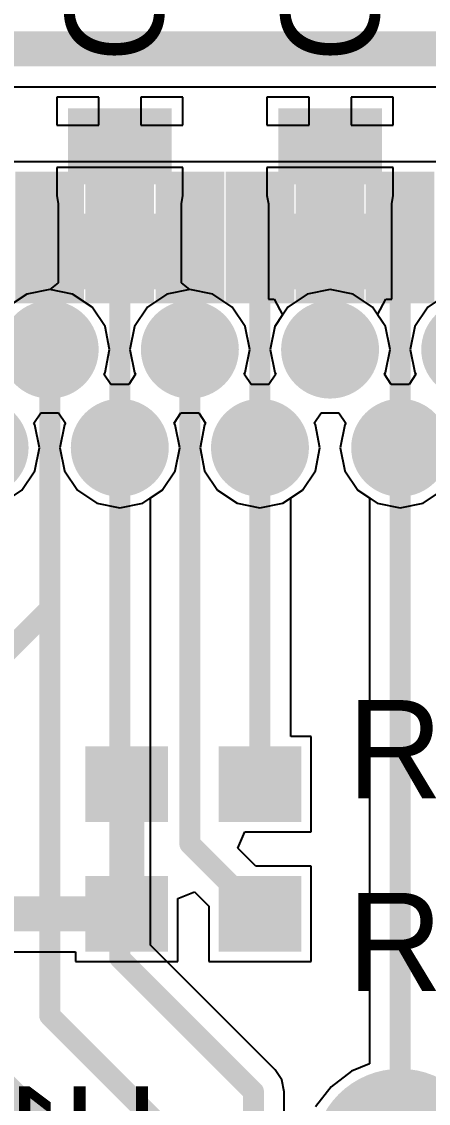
# Model space of a CAD drawing. Header units: millimetres. Extents: x 111 to 521, y 105 to 375.
# Drawn here: x 199.91 to 202.81, y 165.61 to 173.32 of the extents above; entities that cross this region are included whole.
import ezdxf

# ---------------------------------------------------------------- set-up
doc = ezdxf.new("R2010")
doc.units = ezdxf.units.MM
for name, color, linetype in [('BottomLayer', 5, 'Continuous'), ('BottomOverlay', 54, 'Continuous'), ('BottomPaste', 16, 'Continuous'), ('BottomSolder', 6, 'Continuous'), ('DrillDrawing', 1, 'Continuous'), ('MidLayer2', 76, 'Continuous'), ('MidLayer3', 90, 'Continuous'), ('MultiLayer', 9, 'Continuous'), ('TopLayer', 1, 'Continuous'), ('TopOverlay', 2, 'Continuous'), ('TopPaste', 8, 'Continuous'), ('TopSolder', 216, 'Continuous'), ('ViaHoleLayer', 16, 'Continuous')]:
    doc.layers.add(name, color=color, linetype=linetype)

msp = doc.modelspace()

# ---------------------------------------------------------------- linework, layer by layer
at = {"layer": 'BottomLayer'}
for p, q in [((200.46287822, 172.78391402), (200.16287882, 172.78391402)), ((200.16287882, 172.78391402), (200.16287882, 172.58391442)), ((200.46287822, 172.58391442), (200.46287822, 172.78391402)), ((201.06287702, 172.78391402), (200.76287762, 172.78391402)), ((200.76287762, 172.78391402), (200.76287762, 172.58391442)), ((201.06287702, 172.58391442), (201.06287702, 172.78391402)), ((201.96287776, 172.78391402), (201.66287836, 172.78391402)), ((201.66287836, 172.78391402), (201.66287836, 172.58391442)), ((201.96287776, 172.58391442), (201.96287776, 172.78391402)), ((202.56287656, 172.78391402), (202.26287716, 172.78391402)), ((202.26287716, 172.78391402), (202.26287716, 172.58391442)), ((202.56287656, 172.58391442), (202.56287656, 172.78391402)), ((200.16287882, 172.58391442), (200.46287822, 172.58391442)), ((200.76287762, 172.58391442), (201.06287702, 172.58391442)), ((201.66287836, 172.58391442), (201.96287776, 172.58391442)), ((202.26287716, 172.58391442), (202.56287656, 172.58391442)), ((201.06287702, 172.28391502), (200.16287882, 172.28391502)), ((200.16287882, 172.28391502), (200.16287882, 172.11371978)), ((201.06287702, 172.11371978), (201.06287702, 172.28391502)), ((202.56287656, 172.28391502), (201.66287836, 172.28391502)), ((201.66287836, 172.28391502), (201.66287836, 172.11371978)), ((202.56287656, 172.11371978), (202.56287656, 172.28391502)), ((200.16287882, 172.11371978), (200.16287628, 172.11371724)), ((200.16287628, 172.11371724), (200.16287882, 172.11371724)), ((200.16287882, 172.11371724), (200.16287628, 172.08391542)), ((200.16287628, 172.08391542), (200.17287626, 172.02391554)), ((201.05287958, 172.02391554), (201.06287956, 172.08391542)), ((201.06287702, 172.11371724), (201.06287956, 172.11371978)), ((201.06287956, 172.11371978), (201.06287702, 172.11371978)), ((201.06287956, 172.08391542), (201.06287702, 172.11371724)), ((201.66287836, 172.11371978), (201.66287582, 172.11371724)), ((201.66287582, 172.11371724), (201.66287836, 172.11371724)), ((201.66287836, 172.11371724), (201.66287582, 172.08391542)), ((201.66287582, 172.08391542), (201.6728758, 172.02391554)), ((202.55287912, 172.02391554), (202.5628791, 172.08391542)), ((202.56287656, 172.11371724), (202.5628791, 172.11371978)), ((202.5628791, 172.11371978), (202.56287656, 172.11371978)), ((202.5628791, 172.08391542), (202.56287656, 172.11371724)), ((200.17287626, 172.02391554), (200.17287626, 172.023913)), ((200.17287626, 172.023913), (200.1728788, 171.99411118)), ((200.1728788, 171.99411118), (200.17287626, 171.99410864)), ((200.17287626, 171.99410864), (200.1728788, 171.99410864)), ((200.1728788, 171.99410864), (200.1728788, 171.46075944)), ((201.05287704, 171.99411118), (201.05287958, 172.023913)), ((201.05287704, 171.99410864), (201.05287958, 171.99411118)), ((201.05287958, 171.99411118), (201.05287704, 171.99411118)), ((201.05287704, 171.46077976), (201.05287704, 171.99410864)), ((201.05287958, 172.023913), (201.05287958, 172.02391554)), ((201.6728758, 172.02391554), (201.6728758, 172.023913)), ((201.6728758, 172.023913), (201.67287834, 171.99411118)), ((201.67287834, 171.99411118), (201.6728758, 171.99410864)), ((201.6728758, 171.99410864), (201.67287834, 171.99410864)), ((201.67287834, 171.99410864), (201.67287834, 171.34391436)), ((202.55287658, 171.99411118), (202.55287912, 172.023913)), ((202.55287658, 171.99410864), (202.55287912, 171.99411118)), ((202.55287912, 171.99411118), (202.55287658, 171.99411118)), ((202.55287658, 171.34391436), (202.55287658, 171.99410864)), ((202.55287912, 172.023913), (202.55287912, 172.02391554)), ((200.1728788, 171.46075944), (200.11288908, 171.41152662)), ((201.11289216, 171.41152662), (201.05287704, 171.46077976)), ((199.94924958, 171.37897652), (199.81051986, 171.28628176)), ((200.11288908, 171.41152662), (199.94924958, 171.37897652)), ((201.27653166, 171.37897652), (201.11289216, 171.41152662)), ((201.41526138, 171.28628176), (201.27653166, 171.37897652)), ((202.94924358, 171.37897652), (202.81051386, 171.28628176)), ((201.67287834, 171.34391436), (201.7143159, 171.34391436)), ((201.7143159, 171.34391436), (201.7741837, 171.23191052)), ((202.45159154, 171.23191052), (202.51145934, 171.34391436)), ((202.51145934, 171.34391436), (202.55287658, 171.34391436)), ((201.50795614, 171.14755204), (201.41526138, 171.28628176)), ((201.7741837, 171.23191052), (201.7178211, 171.14755458)), ((202.50795414, 171.14755458), (202.45159154, 171.23191052)), ((202.81051386, 171.28628176), (202.7178191, 171.14755204)), ((201.54050624, 170.98391), (201.50795614, 171.14755204)), ((201.7178211, 171.14755458), (201.685271, 170.98391254)), ((202.54050424, 170.98391254), (202.50795414, 171.14755458)), ((202.7178191, 171.14755204), (202.685269, 170.98391)), ((201.50795614, 170.82026796), (201.54050624, 170.98391)), ((201.685271, 170.98391254), (201.7178211, 170.8202705)), ((202.50795414, 170.8202705), (202.54050424, 170.98391254)), ((202.685269, 170.98391), (202.7178191, 170.82026796)), ((201.50026502, 170.80875668), (201.50795614, 170.82026796)), ((201.54938862, 170.73523384), (201.50026502, 170.80875668)), ((201.72551476, 170.80875414), (201.67639116, 170.73523384)), ((201.7178211, 170.8202705), (201.72551476, 170.80875414)), ((202.50026048, 170.80875414), (202.50795414, 170.8202705)), ((202.54938408, 170.73523384), (202.50026048, 170.80875414)), ((202.72551022, 170.80875668), (202.67638662, 170.73523384)), ((202.7178191, 170.82026796), (202.72551022, 170.80875668)), ((201.67639116, 170.73523384), (201.54938862, 170.73523384)), ((202.67638662, 170.73523384), (202.54938408, 170.73523384)), ((201.00026602, 170.45906218), (201.04938962, 170.53258248)), ((201.04938962, 170.53258248), (201.17638962, 170.53258248)), ((201.17638962, 170.53258248), (201.22551322, 170.45906218)), ((202.00026148, 170.45906726), (202.04938762, 170.53258756)), ((202.04938762, 170.53258756), (202.17638762, 170.53258756)), ((202.17638762, 170.53258756), (202.22551376, 170.45906726)), ((201.00795714, 170.4475509), (201.00026602, 170.45906218)), ((201.04050724, 170.28390886), (201.00795714, 170.4475509)), ((201.2178221, 170.4475509), (201.185272, 170.28390886)), ((201.22551322, 170.45906218), (201.2178221, 170.4475509)), ((202.00795514, 170.4475509), (202.00026148, 170.45906726)), ((202.04050524, 170.28390886), (202.00795514, 170.4475509)), ((202.2178201, 170.4475509), (202.18527, 170.28390886)), ((202.22551376, 170.45906726), (202.2178201, 170.4475509)), ((201.00795714, 170.12026682), (201.04050724, 170.28390886)), ((201.185272, 170.28390886), (201.2178221, 170.12026682)), ((202.00795514, 170.12026682), (202.04050524, 170.28390886)), ((202.18527, 170.28390886), (202.2178201, 170.12026682)), ((200.91526238, 169.9815371), (201.00795714, 170.12026682)), ((201.2178221, 170.12026682), (201.31051686, 169.9815371)), ((201.91526038, 169.9815371), (202.00795514, 170.12026682)), ((202.2178201, 170.12026682), (202.31051486, 169.9815371)), ((200.83208754, 169.9259619), (200.91526238, 169.9815371)), ((200.83208754, 166.7348329), (200.83208754, 169.9259619)), ((201.31051686, 169.9815371), (201.44924658, 169.88884234)), ((201.77653066, 169.88884234), (201.91526038, 169.9815371)), ((202.31051486, 169.9815371), (202.44924458, 169.88884234)), ((202.77652866, 169.88884234), (202.91525838, 169.9815371)), ((201.44924658, 169.88884234), (201.61288862, 169.85629224)), ((201.61288862, 169.85629224), (201.77653066, 169.88884234)), ((202.44924458, 169.88884234), (202.61288662, 169.85629224)), ((202.61288662, 169.85629224), (202.77652866, 169.88884234)), ((201.7213517, 165.84557128), (200.83208754, 166.7348329)), ((201.76887002, 165.77445636), (201.7213517, 165.84557128)), ((201.78555528, 165.69056778), (201.76887002, 165.77445636)), ((201.78555528, 163.15417204), (201.78555528, 165.69056778))]:
    msp.add_line(p, q, dxfattribs=at)
for points, const_width in [([(200.61287792, 166.64403552), (200.61287792, 171.68391368)], 0.1499997), ([(202.11287746, 170.9839227), (202.11287746, 171.68391368)], 0.1499997), ([(200.11289162, 166.23389918), (200.11289162, 170.98391)], 0.1499997), ([(202.11287746, 170.9839227), (202.11288762, 170.98391254)], 0.1499997), ([(200.61287792, 166.64403552), (201.56634566, 165.69056778)], 0.1499997), ([(200.11289162, 166.23389918), (201.08787824, 165.25891256)], 0.1499997), ([(199.61289262, 165.83154032), (200.43788208, 165.00655086)], 0.2999994), ([(201.56634566, 162.66192512), (201.56634566, 165.69056778)], 0.1499997)]:
    msp.add_lwpolyline(points, dxfattribs=dict(at, const_width=const_width))
for points, const_width in [([(200.57537736, 171.68391368, 1), (200.65037848, 171.68391368, 1)], 0.07499858), ([(202.0753769, 171.68391368, 1), (202.15037802, 171.68391368, 1)], 0.07499858), ([(199.97319162, 170.98391, 1), (200.25259162, 170.98391, 1)], 0.2794), ([(200.97318962, 170.98391, 1), (201.25258962, 170.98391, 1)], 0.2794), ([(201.97318762, 170.98391254, 1), (202.25258762, 170.98391254, 1)], 0.2794), ([(200.07539106, 170.98391, 1), (200.15039218, 170.98391, 1)], 0.07499858), ([(202.0753769, 170.9839227, 1), (202.15037802, 170.9839227, 1)], 0.07499858), ([(202.0753769, 170.9839227, 1), (202.15037802, 170.9839227, 1)], 0.07499858), ([(202.07538706, 170.98391254, 1), (202.15038818, 170.98391254, 1)], 0.07499858), ([(200.47319062, 170.28390886, 1), (200.75259062, 170.28390886, 1)], 0.2794), ([(201.47318862, 170.28390886, 1), (201.75258862, 170.28390886, 1)], 0.2794), ([(202.47318662, 170.28390886, 1), (202.75258662, 170.28390886, 1)], 0.2794), ([(200.57537736, 166.64403552, 1), (200.65037848, 166.64403552, 1)], 0.07499858), ([(200.57537736, 166.64403552, 1), (200.65037848, 166.64403552, 1)], 0.07499858), ([(200.07539106, 166.23389918, 1), (200.15039218, 166.23389918, 1)], 0.07499858), ([(200.07539106, 166.23389918, 1), (200.15039218, 166.23389918, 1)], 0.07499858), ([(201.5288451, 165.69056778, 1), (201.60384622, 165.69056778, 1)], 0.07499858), ([(201.5288451, 165.69056778, 1), (201.60384622, 165.69056778, 1)], 0.07499858)]:
    msp.add_lwpolyline(points, format="xyb", close=True, dxfattribs=dict(at, const_width=const_width))
for points in [[(200.91287732, 172.23391512), (200.91287732, 172.63391432), (200.31287852, 172.23391512), (200.31287852, 172.63391432)], [(202.41287686, 172.23391512), (202.41287686, 172.63391432), (201.81287806, 172.23391512), (201.81287806, 172.63391432)], [(200.91287732, 171.48391408), (200.91287732, 171.88391328), (200.31287852, 171.48391408), (200.31287852, 171.88391328)], [(202.41287686, 171.48391408), (202.41287686, 171.88391328), (201.81287806, 171.48391408), (201.81287806, 171.88391328)]]:
    msp.add_solid(points, dxfattribs=at)
at = {"layer": 'BottomPaste'}
for points in [[(200.86287742, 172.28391502), (200.86287742, 172.58391442), (200.36287842, 172.28391502), (200.36287842, 172.58391442)], [(202.36287696, 172.28391502), (202.36287696, 172.58391442), (201.86287796, 172.28391502), (201.86287796, 172.58391442)], [(200.86287742, 171.53391398), (200.86287742, 171.83391338), (200.36287842, 171.53391398), (200.36287842, 171.83391338)], [(202.36287696, 171.53391398), (202.36287696, 171.83391338), (201.86287796, 171.53391398), (201.86287796, 171.83391338)]]:
    msp.add_solid(points, dxfattribs=at)
at = {"layer": 'BottomSolder', "const_width": 0.34939986}
for points in [[(199.93819296, 170.98391, 1), (200.28759028, 170.98391, 1)], [(200.93819096, 170.98391, 1), (201.28758828, 170.98391, 1)], [(201.93818896, 170.98391254, 1), (202.28758628, 170.98391254, 1)], [(202.93818696, 170.98391, 1), (203.28758428, 170.98391, 1)], [(199.43819396, 170.28390886, 1), (199.78759128, 170.28390886, 1)], [(200.43819196, 170.28390886, 1), (200.78758928, 170.28390886, 1)], [(201.43818996, 170.28390886, 1), (201.78758728, 170.28390886, 1)], [(202.43818796, 170.28390886, 1), (202.78758528, 170.28390886, 1)]]:
    msp.add_lwpolyline(points, format="xyb", close=True, dxfattribs=at)
at = {"layer": 'BottomSolder'}
for points in [[(200.98287718, 172.16391526), (200.98287718, 172.70391418), (200.24287866, 172.16391526), (200.24287866, 172.70391418)], [(202.48287672, 172.16391526), (202.48287672, 172.70391418), (201.7428782, 172.16391526), (201.7428782, 172.70391418)], [(200.98287718, 171.41391422), (200.98287718, 171.95391314), (200.24287866, 171.41391422), (200.24287866, 171.95391314)], [(202.48287672, 171.41391422), (202.48287672, 171.95391314), (201.7428782, 171.41391422), (201.7428782, 171.95391314)]]:
    msp.add_solid(points, dxfattribs=at)
at = {"layer": 'DrillDrawing', "const_width": 0.1524}
for points in [[(200.03669162, 170.98391, 1), (200.18909162, 170.98391, 1)], [(201.03668962, 170.98391, 1), (201.18908962, 170.98391, 1)], [(202.03668762, 170.98391254, 1), (202.18908762, 170.98391254, 1)], [(200.53669062, 170.28390886, 1), (200.68909062, 170.28390886, 1)], [(201.53668862, 170.28390886, 1), (201.68908862, 170.28390886, 1)], [(202.53668662, 170.28390886, 1), (202.68908662, 170.28390886, 1)]]:
    msp.add_lwpolyline(points, format="xyb", close=True, dxfattribs=at)
at = {"layer": 'MidLayer2'}
for p, q in [((199.94924958, 171.37897652), (199.81051986, 171.28628176)), ((200.11289162, 171.41152662), (199.94924958, 171.37897652)), ((200.27653366, 171.37897652), (200.11289162, 171.41152662)), ((200.41526338, 171.28628176), (200.27653366, 171.37897652)), ((200.94924758, 171.37897652), (200.81051786, 171.28628176)), ((201.11288962, 171.41152662), (200.94924758, 171.37897652)), ((201.27653166, 171.37897652), (201.11288962, 171.41152662)), ((201.41526138, 171.28628176), (201.27653166, 171.37897652)), ((201.94924558, 171.37897906), (201.81051586, 171.2862843)), ((202.11288762, 171.41152916), (201.94924558, 171.37897906)), ((202.27652966, 171.37897906), (202.11288762, 171.41152916)), ((202.41525938, 171.2862843), (202.27652966, 171.37897906)), ((202.94924358, 171.37897652), (202.81051386, 171.28628176)), ((200.50795814, 171.14755204), (200.41526338, 171.28628176)), ((200.81051786, 171.28628176), (200.7178231, 171.14755204)), ((201.50795614, 171.14755204), (201.41526138, 171.28628176)), ((201.81051586, 171.2862843), (201.7178211, 171.14755458)), ((202.50795414, 171.14755458), (202.41525938, 171.2862843)), ((202.81051386, 171.28628176), (202.7178191, 171.14755204)), ((200.54050824, 170.98391), (200.50795814, 171.14755204)), ((200.7178231, 171.14755204), (200.685273, 170.98391)), ((201.54050624, 170.98391), (201.50795614, 171.14755204)), ((201.7178211, 171.14755458), (201.685271, 170.98391254)), ((202.54050424, 170.98391254), (202.50795414, 171.14755458)), ((202.7178191, 171.14755204), (202.685269, 170.98391)), ((200.50795814, 170.82026796), (200.54050824, 170.98391)), ((200.685273, 170.98391), (200.7178231, 170.82026796)), ((201.50795614, 170.82026796), (201.54050624, 170.98391)), ((201.685271, 170.98391254), (201.7178211, 170.8202705)), ((202.50795414, 170.8202705), (202.54050424, 170.98391254)), ((202.685269, 170.98391), (202.7178191, 170.82026796)), ((200.50026702, 170.80875668), (200.50795814, 170.82026796)), ((200.54939062, 170.73523638), (200.50026702, 170.80875668)), ((200.72551422, 170.80875668), (200.67639062, 170.73523638)), ((200.7178231, 170.82026796), (200.72551422, 170.80875668)), ((201.50026502, 170.80875668), (201.50795614, 170.82026796)), ((201.54938862, 170.73523384), (201.50026502, 170.80875668)), ((201.72551476, 170.80875414), (201.67639116, 170.73523384)), ((201.7178211, 170.8202705), (201.72551476, 170.80875414)), ((202.50026048, 170.80875414), (202.50795414, 170.8202705)), ((202.54938408, 170.73523384), (202.50026048, 170.80875414)), ((202.72551022, 170.80875668), (202.67638662, 170.73523384)), ((202.7178191, 170.82026796), (202.72551022, 170.80875668)), ((200.67639062, 170.73523638), (200.54939062, 170.73523638)), ((201.67639116, 170.73523384), (201.54938862, 170.73523384)), ((202.67638662, 170.73523384), (202.54938408, 170.73523384)), ((200.00026802, 170.45906218), (200.04939162, 170.53258248)), ((200.04939162, 170.53258248), (200.17639162, 170.53258248)), ((200.17639162, 170.53258248), (200.22551522, 170.45906218)), ((201.00026602, 170.45906218), (201.04938962, 170.53258248)), ((201.04938962, 170.53258248), (201.17638962, 170.53258248)), ((201.17638962, 170.53258248), (201.22551322, 170.45906218)), ((202.00026148, 170.45906726), (202.04938762, 170.53258756)), ((202.04938762, 170.53258756), (202.17638762, 170.53258756)), ((202.17638762, 170.53258756), (202.22551376, 170.45906726)), ((200.00795914, 170.4475509), (200.00026802, 170.45906218)), ((200.04050924, 170.28390886), (200.00795914, 170.4475509)), ((200.2178241, 170.4475509), (200.185274, 170.28390886)), ((200.22551522, 170.45906218), (200.2178241, 170.4475509)), ((201.00795714, 170.4475509), (201.00026602, 170.45906218)), ((201.04050724, 170.28390886), (201.00795714, 170.4475509)), ((201.2178221, 170.4475509), (201.185272, 170.28390886)), ((201.22551322, 170.45906218), (201.2178221, 170.4475509)), ((202.00795514, 170.4475509), (202.00026148, 170.45906726)), ((202.04050524, 170.28390886), (202.00795514, 170.4475509)), ((202.2178201, 170.4475509), (202.18527, 170.28390886)), ((202.22551376, 170.45906726), (202.2178201, 170.4475509)), ((200.00795914, 170.12026682), (200.04050924, 170.28390886)), ((200.185274, 170.28390886), (200.2178241, 170.12026682)), ((201.00795714, 170.12026682), (201.04050724, 170.28390886)), ((201.185272, 170.28390886), (201.2178221, 170.12026682)), ((202.00795514, 170.12026682), (202.04050524, 170.28390886)), ((202.18527, 170.28390886), (202.2178201, 170.12026682)), ((199.91526438, 169.9815371), (200.00795914, 170.12026682)), ((200.2178241, 170.12026682), (200.31051886, 169.9815371)), ((200.91526238, 169.9815371), (201.00795714, 170.12026682)), ((201.2178221, 170.12026682), (201.31051686, 169.9815371)), ((201.91526038, 169.9815371), (202.00795514, 170.12026682)), ((202.2178201, 170.12026682), (202.31051486, 169.9815371)), ((199.77653466, 169.88884234), (199.91526438, 169.9815371)), ((200.31051886, 169.9815371), (200.44924858, 169.88884234)), ((200.77653266, 169.88884234), (200.91526238, 169.9815371)), ((201.31051686, 169.9815371), (201.44924658, 169.88884234)), ((201.77653066, 169.88884234), (201.91526038, 169.9815371)), ((202.31051486, 169.9815371), (202.44924458, 169.88884234)), ((202.77652866, 169.88884234), (202.91525838, 169.9815371)), ((200.44924858, 169.88884234), (200.61289062, 169.85629224)), ((200.61289062, 169.85629224), (200.77653266, 169.88884234)), ((201.44924658, 169.88884234), (201.61288862, 169.85629224)), ((201.61288862, 169.85629224), (201.77653066, 169.88884234)), ((202.44924458, 169.88884234), (202.61288662, 169.85629224)), ((202.61288662, 169.85629224), (202.77652866, 169.88884234))]:
    msp.add_line(p, q, dxfattribs=at)
at = {"layer": 'MidLayer2', "const_width": 0.2794}
for points in [[(199.97319162, 170.98391, 1), (200.25259162, 170.98391, 1)], [(200.97318962, 170.98391, 1), (201.25258962, 170.98391, 1)], [(201.97318762, 170.98391254, 1), (202.25258762, 170.98391254, 1)], [(200.47319062, 170.28390886, 1), (200.75259062, 170.28390886, 1)], [(201.47318862, 170.28390886, 1), (201.75258862, 170.28390886, 1)], [(202.47318662, 170.28390886, 1), (202.75258662, 170.28390886, 1)]]:
    msp.add_lwpolyline(points, format="xyb", close=True, dxfattribs=at)
at = {"layer": 'MidLayer3'}
for p, q in [((199.06702884, 172.85812012), (203.15868944, 172.85812012)), ((199.94924958, 171.37897652), (199.81051986, 171.28628176)), ((200.11289162, 171.41152662), (199.94924958, 171.37897652)), ((200.27653366, 171.37897652), (200.11289162, 171.41152662)), ((200.41526338, 171.28628176), (200.27653366, 171.37897652)), ((200.94924758, 171.37897652), (200.81051786, 171.28628176)), ((201.11288962, 171.41152662), (200.94924758, 171.37897652)), ((201.27653166, 171.37897652), (201.11288962, 171.41152662)), ((201.41526138, 171.28628176), (201.27653166, 171.37897652)), ((201.94924558, 171.37897906), (201.81051586, 171.2862843)), ((202.11288762, 171.41152916), (201.94924558, 171.37897906)), ((202.27652966, 171.37897906), (202.11288762, 171.41152916)), ((202.41525938, 171.2862843), (202.27652966, 171.37897906)), ((202.94924358, 171.37897652), (202.81051386, 171.28628176)), ((200.50795814, 171.14755204), (200.41526338, 171.28628176)), ((200.81051786, 171.28628176), (200.7178231, 171.14755204)), ((201.50795614, 171.14755204), (201.41526138, 171.28628176)), ((201.81051586, 171.2862843), (201.7178211, 171.14755458)), ((202.50795414, 171.14755458), (202.41525938, 171.2862843)), ((202.81051386, 171.28628176), (202.7178191, 171.14755204)), ((200.54050824, 170.98391), (200.50795814, 171.14755204)), ((200.7178231, 171.14755204), (200.685273, 170.98391)), ((201.54050624, 170.98391), (201.50795614, 171.14755204)), ((201.7178211, 171.14755458), (201.685271, 170.98391254)), ((202.54050424, 170.98391254), (202.50795414, 171.14755458)), ((202.7178191, 171.14755204), (202.685269, 170.98391)), ((200.50795814, 170.82026796), (200.54050824, 170.98391)), ((200.685273, 170.98391), (200.7178231, 170.82026796)), ((201.50795614, 170.82026796), (201.54050624, 170.98391)), ((201.685271, 170.98391254), (201.7178211, 170.8202705)), ((202.50795414, 170.8202705), (202.54050424, 170.98391254)), ((202.685269, 170.98391), (202.7178191, 170.82026796)), ((200.50026702, 170.80875668), (200.50795814, 170.82026796)), ((200.54939062, 170.73523638), (200.50026702, 170.80875668)), ((200.72551422, 170.80875668), (200.67639062, 170.73523638)), ((200.7178231, 170.82026796), (200.72551422, 170.80875668)), ((201.50026502, 170.80875668), (201.50795614, 170.82026796)), ((201.54938862, 170.73523384), (201.50026502, 170.80875668)), ((201.72551476, 170.80875414), (201.67639116, 170.73523384)), ((201.7178211, 170.8202705), (201.72551476, 170.80875414)), ((202.50026048, 170.80875414), (202.50795414, 170.8202705)), ((202.54938408, 170.73523384), (202.50026048, 170.80875414)), ((202.72551022, 170.80875668), (202.67638662, 170.73523384)), ((202.7178191, 170.82026796), (202.72551022, 170.80875668)), ((200.67639062, 170.73523638), (200.54939062, 170.73523638)), ((201.67639116, 170.73523384), (201.54938862, 170.73523384)), ((202.67638662, 170.73523384), (202.54938408, 170.73523384)), ((200.00026802, 170.45906218), (200.04939162, 170.53258248)), ((200.04939162, 170.53258248), (200.17639162, 170.53258248)), ((200.17639162, 170.53258248), (200.22551522, 170.45906218)), ((201.00026602, 170.45906218), (201.04938962, 170.53258248)), ((201.04938962, 170.53258248), (201.17638962, 170.53258248)), ((201.17638962, 170.53258248), (201.22551322, 170.45906218)), ((202.00026148, 170.45906726), (202.04938762, 170.53258756)), ((202.04938762, 170.53258756), (202.17638762, 170.53258756)), ((202.17638762, 170.53258756), (202.22551376, 170.45906726)), ((200.00795914, 170.4475509), (200.00026802, 170.45906218)), ((200.04050924, 170.28390886), (200.00795914, 170.4475509)), ((200.2178241, 170.4475509), (200.185274, 170.28390886)), ((200.22551522, 170.45906218), (200.2178241, 170.4475509)), ((201.00795714, 170.4475509), (201.00026602, 170.45906218)), ((201.04050724, 170.28390886), (201.00795714, 170.4475509)), ((201.2178221, 170.4475509), (201.185272, 170.28390886)), ((201.22551322, 170.45906218), (201.2178221, 170.4475509)), ((202.00795514, 170.4475509), (202.00026148, 170.45906726)), ((202.04050524, 170.28390886), (202.00795514, 170.4475509)), ((202.2178201, 170.4475509), (202.18527, 170.28390886)), ((202.22551376, 170.45906726), (202.2178201, 170.4475509)), ((200.00795914, 170.12026682), (200.04050924, 170.28390886)), ((200.185274, 170.28390886), (200.2178241, 170.12026682)), ((201.00795714, 170.12026682), (201.04050724, 170.28390886)), ((201.185272, 170.28390886), (201.2178221, 170.12026682)), ((202.00795514, 170.12026682), (202.04050524, 170.28390886)), ((202.18527, 170.28390886), (202.2178201, 170.12026682)), ((199.91526438, 169.9815371), (200.00795914, 170.12026682)), ((200.2178241, 170.12026682), (200.31051886, 169.9815371)), ((200.91526238, 169.9815371), (201.00795714, 170.12026682)), ((201.2178221, 170.12026682), (201.31051686, 169.9815371)), ((201.91526038, 169.9815371), (202.00795514, 170.12026682)), ((202.2178201, 170.12026682), (202.31051486, 169.9815371)), ((199.77653466, 169.88884234), (199.91526438, 169.9815371)), ((200.31051886, 169.9815371), (200.44924858, 169.88884234)), ((200.77653266, 169.88884234), (200.91526238, 169.9815371)), ((201.31051686, 169.9815371), (201.44924658, 169.88884234)), ((201.77653066, 169.88884234), (201.91526038, 169.9815371)), ((202.31051486, 169.9815371), (202.44924458, 169.88884234)), ((202.77652866, 169.88884234), (202.91525838, 169.9815371)), ((200.44924858, 169.88884234), (200.61289062, 169.85629224)), ((200.61289062, 169.85629224), (200.77653266, 169.88884234)), ((201.44924658, 169.88884234), (201.61288862, 169.85629224)), ((201.61288862, 169.85629224), (201.77653066, 169.88884234)), ((202.44924458, 169.88884234), (202.61288662, 169.85629224)), ((202.61288662, 169.85629224), (202.77652866, 169.88884234))]:
    msp.add_line(p, q, dxfattribs=at)
at = {"layer": 'MidLayer3', "const_width": 0.2499995}
msp.add_lwpolyline([(195.88736286, 173.12831008), (205.33835742, 173.12831008)], dxfattribs=at)
at = {"layer": 'MidLayer3', "const_width": 0.2794}
for points in [[(199.97319162, 170.98391, 1), (200.25259162, 170.98391, 1)], [(200.97318962, 170.98391, 1), (201.25258962, 170.98391, 1)], [(201.97318762, 170.98391254, 1), (202.25258762, 170.98391254, 1)], [(200.47319062, 170.28390886, 1), (200.75259062, 170.28390886, 1)], [(201.47318862, 170.28390886, 1), (201.75258862, 170.28390886, 1)], [(202.47318662, 170.28390886, 1), (202.75258662, 170.28390886, 1)]]:
    msp.add_lwpolyline(points, format="xyb", close=True, dxfattribs=at)
at = {"layer": 'MultiLayer', "const_width": 0.2794}
for points in [[(199.97319162, 170.98391, 1), (200.25259162, 170.98391, 1)], [(200.97318962, 170.98391, 1), (201.25258962, 170.98391, 1)], [(201.97318762, 170.98391254, 1), (202.25258762, 170.98391254, 1)], [(200.47319062, 170.28390886, 1), (200.75259062, 170.28390886, 1)], [(201.47318862, 170.28390886, 1), (201.75258862, 170.28390886, 1)], [(202.47318662, 170.28390886, 1), (202.75258662, 170.28390886, 1)]]:
    msp.add_lwpolyline(points, format="xyb", close=True, dxfattribs=at)
at = {"layer": 'TopLayer'}
for p, q in [((203.12666766, 172.32390986), (199.09905062, 172.32390986)), ((202.00026148, 170.45906726), (202.04938762, 170.53258756)), ((202.04938762, 170.53258756), (202.17638762, 170.53258756)), ((202.17638762, 170.53258756), (202.22551376, 170.45906726)), ((202.00795514, 170.4475509), (202.00026148, 170.45906726)), ((202.04050524, 170.28390886), (202.00795514, 170.4475509)), ((202.2178201, 170.4475509), (202.18527, 170.28390886)), ((202.22551376, 170.45906726), (202.2178201, 170.4475509)), ((202.00795514, 170.12026682), (202.04050524, 170.28390886)), ((202.18527, 170.28390886), (202.2178201, 170.12026682)), ((201.91526038, 169.9815371), (202.00795514, 170.12026682)), ((202.2178201, 170.12026682), (202.31051486, 169.9815371)), ((201.83209824, 169.92597206), (201.91526038, 169.9815371)), ((201.83209824, 168.22391298), (201.83209824, 169.92597206)), ((202.31051486, 169.9815371), (202.393677, 169.92597206)), ((202.393677, 169.92597206), (202.393677, 165.88996794)), ((201.97787646, 168.22391298), (201.83209824, 168.22391298)), ((201.97787646, 167.54391434), (201.97787646, 168.22391298)), ((201.45521558, 167.42658158), (201.50381848, 167.54391434)), ((201.50381848, 167.54391434), (201.97787646, 167.54391434)), ((201.58288614, 167.29891102), (201.45521558, 167.42658158)), ((201.97787646, 167.29891102), (201.58288614, 167.29891102)), ((201.97787646, 166.61891238), (201.97787646, 167.29891102)), ((201.02787582, 167.06797168), (201.14520858, 167.11657458)), ((201.02787582, 166.61891238), (201.02787582, 167.06797168)), ((201.14520858, 167.11657458), (201.24788046, 167.0139027)), ((201.24788046, 167.0139027), (201.24788046, 166.61891238)), ((196.97479274, 166.68872174), (200.29787982, 166.68872174)), ((200.29787982, 166.68872174), (200.29787982, 166.61891238)), ((200.29787982, 166.61891238), (201.02787582, 166.61891238)), ((201.24788046, 166.61891238), (201.97787646, 166.61891238)), ((202.26490408, 165.8366254), (202.1207667, 165.72602618)), ((202.393677, 165.88996794), (202.26490408, 165.8366254)), ((202.1207667, 165.72602618), (202.01016748, 165.5818888))]:
    msp.add_line(p, q, dxfattribs=at)
for points, const_width in [([(200.11287892, 170.9839227), (200.11287892, 171.78391094)], 0.1499997), ([(200.61288046, 171.78391094), (200.61289062, 171.78390078)], 0.1499997), ([(200.61289062, 170.28390886), (200.61289062, 171.78390078)], 0.1499997), ([(201.11287946, 167.4589107), (201.11287946, 171.78391094)], 0.1499997), ([(201.61288862, 170.28390886), (201.61288862, 171.78391094)], 0.1499997), ([(202.11288762, 170.98391254), (202.11288762, 171.78391094)], 0.1999996), ([(202.61288662, 170.28390886), (202.61288662, 171.78391094)], 0.1499997), ([(200.11287892, 170.9839227), (200.11289162, 170.98391)], 0.1499997), ([(200.11289162, 169.1339264), (200.11289162, 170.98391)], 0.1499997), ([(201.61288862, 167.88391366), (201.61288862, 170.28390886)], 0.1499997), ([(202.61288662, 164.48390522), (202.61288662, 170.28390886)], 0.1499997), ([(198.98787736, 168.00891214), (200.11289162, 169.1339264)], 0.1499997), ([(200.66287782, 166.9589117), (200.66287782, 167.88391366)], 0.2499995), ([(201.11287946, 167.4589107), (201.61287846, 166.9589117)], 0.1499997), ([(196.86287526, 166.9589117), (200.66287782, 166.9589117)], 0.2499995)]:
    msp.add_lwpolyline(points, dxfattribs=dict(at, const_width=const_width))
for points, const_width in [([(200.07537836, 171.78391094, 1), (200.15037948, 171.78391094, 1)], 0.07499858), ([(200.5753799, 171.78391094, 1), (200.65038102, 171.78391094, 1)], 0.07499858), ([(200.57539006, 171.78390078, 1), (200.65039118, 171.78390078, 1)], 0.07499858), ([(200.57539006, 171.78390078, 1), (200.65039118, 171.78390078, 1)], 0.07499858), ([(201.0753789, 171.78391094, 1), (201.15038002, 171.78391094, 1)], 0.07499858), ([(201.57538806, 171.78391094, 1), (201.65038918, 171.78391094, 1)], 0.07499858), ([(202.06288772, 171.78391094, 1), (202.16288752, 171.78391094, 1)], 0.0999998), ([(202.57538606, 171.78391094, 1), (202.65038718, 171.78391094, 1)], 0.07499858), ([(199.97319162, 170.98391, 1), (200.25259162, 170.98391, 1)], 0.2794), ([(200.97318962, 170.98391, 1), (201.25258962, 170.98391, 1)], 0.2794), ([(201.97318762, 170.98391254, 1), (202.25258762, 170.98391254, 1)], 0.2794), ([(202.06288772, 170.98391254, 1), (202.16288752, 170.98391254, 1)], 0.0999998), ([(200.07537836, 170.9839227, 1), (200.15037948, 170.9839227, 1)], 0.07499858), ([(200.07537836, 170.9839227, 1), (200.15037948, 170.9839227, 1)], 0.07499858), ([(200.07539106, 170.98391, 1), (200.15039218, 170.98391, 1)], 0.07499858), ([(200.07539106, 170.98391, 1), (200.15039218, 170.98391, 1)], 0.07499858), ([(200.47319062, 170.28390886, 1), (200.75259062, 170.28390886, 1)], 0.2794), ([(201.47318862, 170.28390886, 1), (201.75258862, 170.28390886, 1)], 0.2794), ([(202.47318662, 170.28390886, 1), (202.75258662, 170.28390886, 1)], 0.2794), ([(200.57539006, 170.28390886, 1), (200.65039118, 170.28390886, 1)], 0.07499858), ([(201.57538806, 170.28390886, 1), (201.65038918, 170.28390886, 1)], 0.07499858), ([(201.57538806, 170.28390886, 1), (201.65038918, 170.28390886, 1)], 0.07499858), ([(202.57538606, 170.28390886, 1), (202.65038718, 170.28390886, 1)], 0.07499858), ([(202.57538606, 170.28390886, 1), (202.65038718, 170.28390886, 1)], 0.07499858), ([(200.07539106, 169.1339264, 1), (200.15039218, 169.1339264, 1)], 0.07499858), ([(200.07539106, 169.1339264, 1), (200.15039218, 169.1339264, 1)], 0.07499858), ([(200.60037858, 167.88391366, 1), (200.72537706, 167.88391366, 1)], 0.12499848), ([(201.57538806, 167.88391366, 1), (201.65038918, 167.88391366, 1)], 0.07499858), ([(201.0753789, 167.4589107, 1), (201.15038002, 167.4589107, 1)], 0.07499858), ([(201.0753789, 167.4589107, 1), (201.15038002, 167.4589107, 1)], 0.07499858), ([(200.60037858, 166.9589117, 1), (200.72537706, 166.9589117, 1)], 0.12499848), ([(200.60037858, 166.9589117, 1), (200.72537706, 166.9589117, 1)], 0.12499848), ([(201.5753779, 166.9589117, 1), (201.65037902, 166.9589117, 1)], 0.07499858), ([(202.33787828, 165.23391388, 1), (202.88787972, 165.23391388, 1)], 0.5499989)]:
    msp.add_lwpolyline(points, format="xyb", close=True, dxfattribs=dict(at, const_width=const_width))
for points in [[(200.2878773, 172.18391014), (199.93788054, 172.18391014), (200.2878773, 171.38391174), (199.93788054, 171.38391174)], [(200.78787884, 172.18391014), (200.43788208, 172.18391014), (200.78787884, 171.38391174), (200.43788208, 171.38391174)], [(201.28787784, 172.18391014), (200.93788108, 172.18391014), (201.28787784, 171.38391174), (200.93788108, 171.38391174)], [(201.78787684, 172.18391014), (201.43788008, 172.18391014), (201.78787684, 171.38391174), (201.43788008, 171.38391174)], [(202.28787838, 172.18391014), (201.93788162, 172.18391014), (202.28787838, 171.38391174), (201.93788162, 171.38391174)], [(202.78787738, 172.18391014), (202.43788062, 172.18391014), (202.78787738, 171.38391174), (202.43788062, 171.38391174)], [(200.43787954, 167.68391406), (200.8878761, 167.68391406), (200.43787954, 168.08391326), (200.8878761, 168.08391326)], [(201.38788018, 167.68391406), (201.83787674, 167.68391406), (201.38788018, 168.08391326), (201.83787674, 168.08391326)], [(200.43787954, 166.7589121), (200.8878761, 166.7589121), (200.43787954, 167.1589113), (200.8878761, 167.1589113)], [(201.38788018, 166.7589121), (201.83787674, 166.7589121), (201.38788018, 167.1589113), (201.83787674, 167.1589113)]]:
    msp.add_solid(points, dxfattribs=at)
at = {"layer": 'TopPaste'}
for points in [[(200.2378774, 172.13391024), (199.98788044, 172.13391024), (200.2378774, 171.43391164), (199.98788044, 171.43391164)], [(200.73787894, 172.13391024), (200.48788198, 172.13391024), (200.73787894, 171.43391164), (200.48788198, 171.43391164)], [(201.23787794, 172.13391024), (200.98788098, 172.13391024), (201.23787794, 171.43391164), (200.98788098, 171.43391164)], [(201.73787694, 172.13391024), (201.48787998, 172.13391024), (201.73787694, 171.43391164), (201.48787998, 171.43391164)], [(202.23787848, 172.13391024), (201.98788152, 172.13391024), (202.23787848, 171.43391164), (201.98788152, 171.43391164)], [(202.73787748, 172.13391024), (202.48788052, 172.13391024), (202.73787748, 171.43391164), (202.48788052, 171.43391164)], [(200.48787944, 167.73391396), (200.8378762, 167.73391396), (200.48787944, 168.03391336), (200.8378762, 168.03391336)], [(201.43788008, 167.73391396), (201.78787684, 167.73391396), (201.43788008, 168.03391336), (201.78787684, 168.03391336)], [(200.48787944, 166.808912), (200.8378762, 166.808912), (200.48787944, 167.1089114), (200.8378762, 167.1089114)], [(201.43788008, 166.808912), (201.78787684, 166.808912), (201.43788008, 167.1089114), (201.78787684, 167.1089114)]]:
    msp.add_solid(points, dxfattribs=at)
at = {"layer": 'TopSolder'}
for points, const_width in [([(199.93819296, 170.98391, 1), (200.28759028, 170.98391, 1)], 0.34939986), ([(200.93819096, 170.98391, 1), (201.28758828, 170.98391, 1)], 0.34939986), ([(201.93818896, 170.98391254, 1), (202.28758628, 170.98391254, 1)], 0.34939986), ([(202.93818696, 170.98391, 1), (203.28758428, 170.98391, 1)], 0.34939986), ([(199.43819396, 170.28390886, 1), (199.78759128, 170.28390886, 1)], 0.34939986), ([(200.43819196, 170.28390886, 1), (200.78758928, 170.28390886, 1)], 0.34939986), ([(201.43818996, 170.28390886, 1), (201.78758728, 170.28390886, 1)], 0.34939986), ([(202.43818796, 170.28390886, 1), (202.78758528, 170.28390886, 1)], 0.34939986), ([(202.30287962, 165.23391388, 1), (202.92287838, 165.23391388, 1)], 0.61999876)]:
    msp.add_lwpolyline(points, format="xyb", close=True, dxfattribs=dict(at, const_width=const_width))
for points in [[(200.35787716, 172.25391), (199.86788068, 172.25391), (200.35787716, 171.31391188), (199.86788068, 171.31391188)], [(200.8578787, 172.25391), (200.36788222, 172.25391), (200.8578787, 171.31391188), (200.36788222, 171.31391188)], [(201.3578777, 172.25391), (200.86788122, 172.25391), (201.3578777, 171.31391188), (200.86788122, 171.31391188)], [(201.8578767, 172.25391), (201.36788022, 172.25391), (201.8578767, 171.31391188), (201.36788022, 171.31391188)], [(202.35787824, 172.25391), (201.86788176, 172.25391), (202.35787824, 171.31391188), (201.86788176, 171.31391188)], [(202.85787724, 172.25391), (202.36788076, 172.25391), (202.85787724, 171.31391188), (202.36788076, 171.31391188)], [(200.36787968, 167.6139142), (200.95787596, 167.6139142), (200.36787968, 168.15391312), (200.95787596, 168.15391312)], [(201.31788032, 167.6139142), (201.9078766, 167.6139142), (201.31788032, 168.15391312), (201.9078766, 168.15391312)], [(200.36787968, 166.68891224), (200.95787596, 166.68891224), (200.36787968, 167.22891116), (200.95787596, 167.22891116)], [(201.31788032, 166.68891224), (201.9078766, 166.68891224), (201.31788032, 167.22891116), (201.9078766, 167.22891116)]]:
    msp.add_solid(points, dxfattribs=at)
at = {"layer": 'ViaHoleLayer', "const_width": 0.1524}
for points in [[(200.03669162, 170.98391, 1), (200.18909162, 170.98391, 1)], [(201.03668962, 170.98391, 1), (201.18908962, 170.98391, 1)], [(202.03668762, 170.98391254, 1), (202.18908762, 170.98391254, 1)], [(200.53669062, 170.28390886, 1), (200.68909062, 170.28390886, 1)], [(201.53668862, 170.28390886, 1), (201.68908862, 170.28390886, 1)], [(202.53668662, 170.28390886, 1), (202.68908662, 170.28390886, 1)]]:
    msp.add_lwpolyline(points, format="xyb", close=True, dxfattribs=at)

# ---------------------------------------------------------------- texts
at = {"layer": 'BottomOverlay', "text_generation_flag": 2}
for s, rotation, p in [('C23', 270, (200.2240598, 173.03391352)), ('C24', 270, (201.76287816, 173.03391352)), ('U1', 360, (200.88708108, 165.02831104))]:
    msp.add_text(s, height=0.7000011399999999, rotation=rotation, dxfattribs=at).set_placement(p)
at = {"layer": 'TopOverlay'}
for s, p in [('R17', (202.23787848, 167.78391386)), ('R19', (202.23787848, 166.4089128))]:
    msp.add_text(s, height=0.7000011399999999, rotation=360, dxfattribs=at).set_placement(p)

doc.saveas('drawing.dxf')
